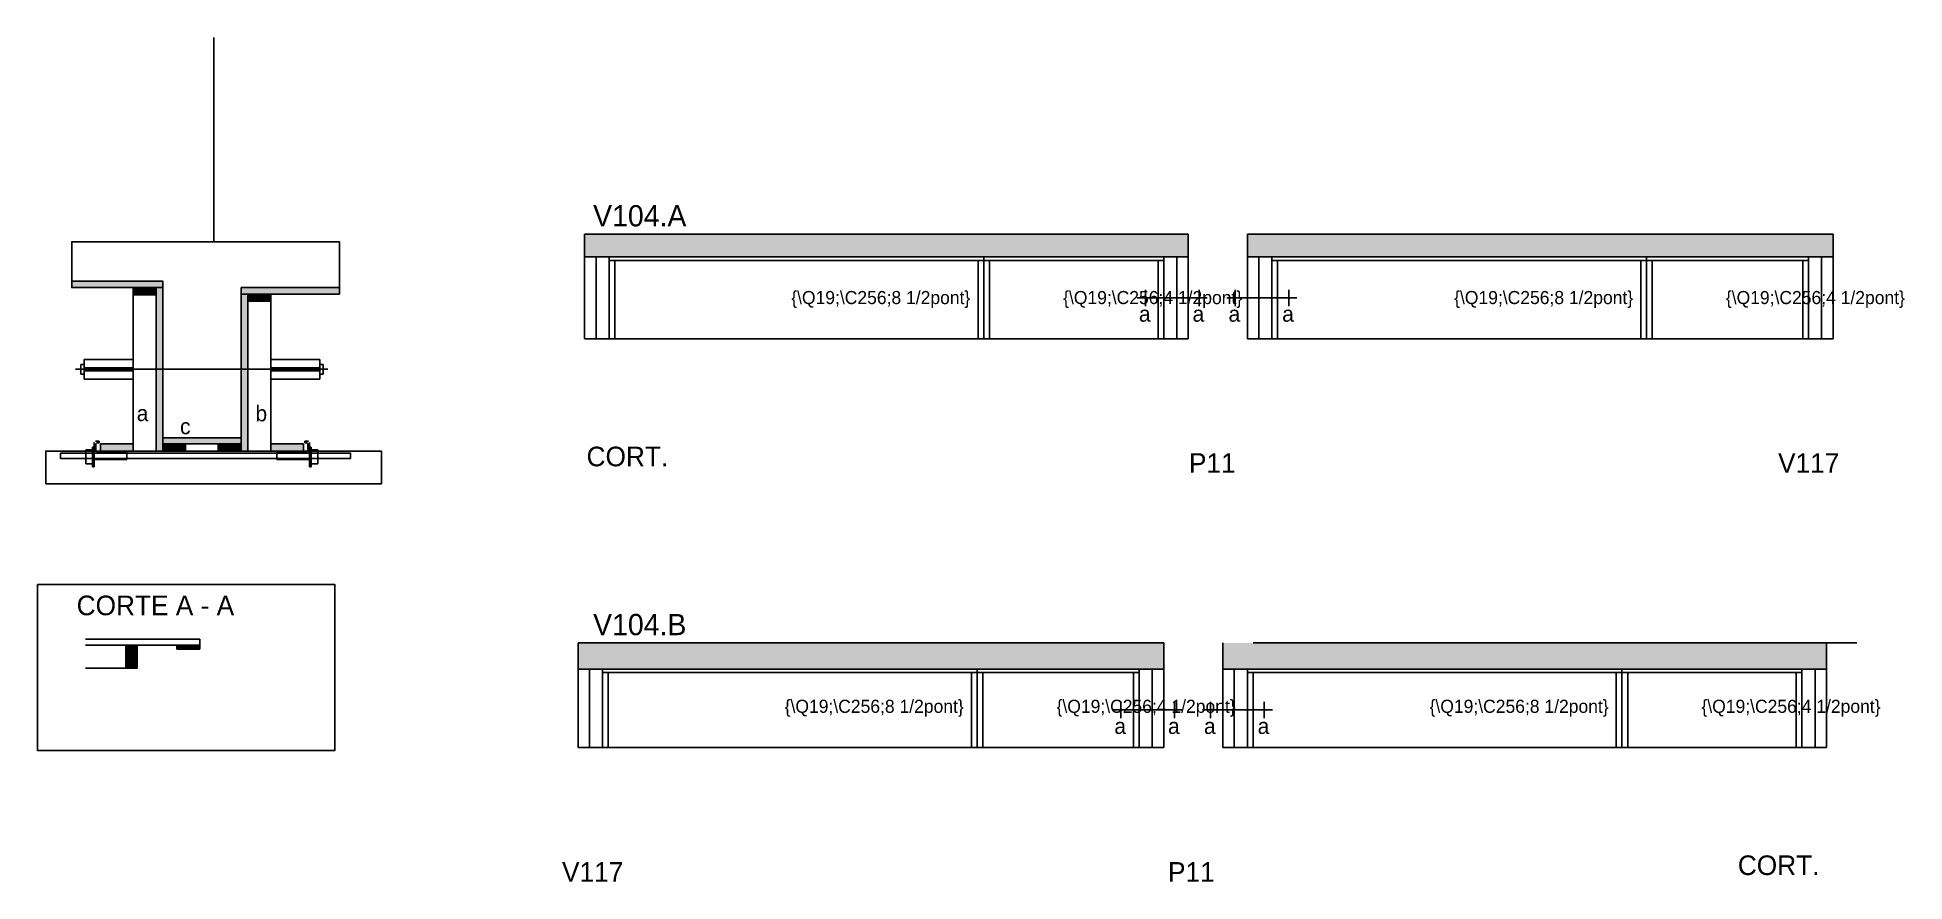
# Model space of a CAD drawing. Header units: metres. Extents: x 1746 to 2887, y 15256 to 15773.
import ezdxf

# ---------------------------------------------------------------- set-up
doc = ezdxf.new("R2010")
doc.units = ezdxf.units.M
for name, color, linetype in [('5', 7, 'Continuous'), ('barrote', 7, 'Continuous'), ('CONCRETO', 7, 'Continuous'), ('COTA', 7, 'Continuous'), ('Cotas', 7, 'Continuous'), ('detalhes', 7, 'Continuous'), ('Hachura', 7, 'Continuous'), ('Madeira', 7, 'Continuous'), ('NOMENCLATURA', 7, 'Continuous'), ('Painéis', 7, 'Continuous'), ('presilha', 7, 'Continuous'), ('SARR_2.2x7', 7, 'Continuous'), ('SARR_3.5x7', 7, 'Continuous'), ('SCO-___-LAJ', 7, 'Continuous'), ('TENSOR', 7, 'Continuous'), ('texto', 7, 'Continuous'), ('TEXTO PILAR', 7, 'Continuous'), ('Texto Seção', 7, 'Continuous')]:
    doc.layers.add(name, color=color, linetype=linetype)

msp = doc.modelspace()

# ---------------------------------------------------------------- hatches: boundary and pattern name
at = {"layer": 'COTA'}
h = msp.add_hatch(color=7, dxfattribs=at)
h.dxf.hatch_style = 1
h.paths.add_polyline_path([(2449.6, 15652.5), (2449.6, 15638.5), (2449.6, 15638.5), (2080.6, 15638.5), (2080.6, 15638.5), (2080.6, 15652.5), (2080.6, 15652.5), (2449.6, 15652.5)])
h = msp.add_hatch(color=7, dxfattribs=at)
h.dxf.hatch_style = 1
h.paths.add_polyline_path([(2843.7, 15652.5), (2843.7, 15638.5), (2843.7, 15638.5), (2485.7, 15638.5), (2485.7, 15638.5), (2485.7, 15652.5), (2485.7, 15652.5), (2843.7, 15652.5)])
h = msp.add_hatch(color=7, dxfattribs=at)
h.dxf.hatch_style = 1
h.paths.add_polyline_path([(2076.6, 15402.5), (2076.6, 15386.5), (2076.6, 15386.5), (2434.6, 15386.5), (2434.6, 15386.5), (2434.6, 15402.5), (2434.6, 15402.5), (2076.6, 15402.5)])
h = msp.add_hatch(color=7, dxfattribs=at)
h.dxf.hatch_style = 1
h.paths.add_polyline_path([(2470.7, 15402.5), (2470.7, 15386.5), (2470.7, 15386.5), (2839.7, 15386.5), (2839.7, 15386.5), (2839.7, 15402.5), (2839.7, 15402.5), (2470.7, 15402.5)])
at = {"layer": 'Hachura'}
h = msp.add_hatch(color=7, dxfattribs=at)
h.dxf.hatch_style = 1
h.paths.add_polyline_path([(1822.7, 15619.8), (1822.7, 15623.8), (1822.7, 15623.8), (1767.1, 15623.8), (1767.1, 15623.8), (1767.1, 15619.8), (1767.1, 15619.8), (1822.7, 15619.8)])
h = msp.add_hatch(color=7, dxfattribs=at)
h.dxf.hatch_style = 1
h.paths.add_polyline_path([(1818.7, 15615.4), (1818.7, 15619.8), (1818.7, 15619.8), (1804.7, 15619.8), (1804.7, 15619.8), (1804.7, 15615.4), (1804.7, 15615.4), (1818.7, 15615.4)])
h = msp.add_hatch(color=7, dxfattribs=at)
h.dxf.hatch_style = 1
h.paths.add_polyline_path([(1818.7, 15619.8), (1822.7, 15619.8), (1822.7, 15619.8), (1822.7, 15519.8), (1822.7, 15519.8), (1818.7, 15519.8), (1818.7, 15519.8), (1818.7, 15619.8)])
h = msp.add_hatch(color=7, dxfattribs=at)
h.dxf.hatch_style = 1
h.paths.add_polyline_path([(1874.7, 15619.8), (1870.7, 15619.8), (1870.7, 15619.8), (1870.7, 15519.8), (1870.7, 15519.8), (1874.7, 15519.8), (1874.7, 15519.8), (1874.7, 15619.8)])
h = msp.add_hatch(color=7, dxfattribs=at)
h.dxf.hatch_style = 1
h.paths.add_polyline_path([(1930.7, 15615.8), (1930.7, 15619.8), (1930.7, 15619.8), (1870.7, 15619.8), (1870.7, 15619.8), (1870.7, 15615.8), (1870.7, 15615.8), (1930.7, 15615.8)])
h = msp.add_hatch(color=7, dxfattribs=at)
h.dxf.hatch_style = 1
h.paths.add_polyline_path([(1874.7, 15611.4), (1874.7, 15615.8), (1874.7, 15615.8), (1888.7, 15615.8), (1888.7, 15615.8), (1888.7, 15611.4), (1888.7, 15611.4), (1874.7, 15611.4)])
h = msp.add_hatch(color=7, dxfattribs=at)
h.dxf.hatch_style = 1
h.paths.add_polyline_path([(1784.7, 15519.8), (1784.7, 15524.2), (1784.7, 15524.2), (1804.7, 15524.2), (1804.7, 15524.2), (1804.7, 15519.8), (1804.7, 15519.8), (1784.7, 15519.8)])
h = msp.add_hatch(color=7, dxfattribs=at)
h.dxf.hatch_style = 1
h.paths.add_polyline_path([(1870.7, 15524.2), (1870.7, 15527.8), (1870.7, 15527.8), (1822.7, 15527.8), (1822.7, 15527.8), (1822.7, 15524.2), (1822.7, 15524.2), (1870.7, 15524.2)])
h = msp.add_hatch(color=7, dxfattribs=at)
h.dxf.hatch_style = 1
h.paths.add_polyline_path([(1822.7, 15519.8), (1822.7, 15524.2), (1822.7, 15524.2), (1836.7, 15524.2), (1836.7, 15524.2), (1836.7, 15519.8), (1836.7, 15519.8), (1822.7, 15519.8)])
h = msp.add_hatch(color=7, dxfattribs=at)
h.dxf.hatch_style = 1
h.paths.add_polyline_path([(1870.7, 15519.8), (1870.7, 15524.2), (1870.7, 15524.2), (1856.7, 15524.2), (1856.7, 15524.2), (1856.7, 15519.8), (1856.7, 15519.8), (1870.7, 15519.8)])
h = msp.add_hatch(color=7, dxfattribs=at)
h.dxf.hatch_style = 1
h.paths.add_polyline_path([(1908.7, 15519.8), (1908.7, 15524.2), (1908.7, 15524.2), (1888.7, 15524.2), (1888.7, 15524.2), (1888.7, 15519.8), (1888.7, 15519.8), (1908.7, 15519.8)])
h = msp.add_hatch(color=7, dxfattribs=at)
h.dxf.hatch_style = 1
h.paths.add_polyline_path([(1807.1, 15401.1), (1800.1, 15401.1), (1800.1, 15387.1), (1807.1, 15387.1), (1807.1, 15401.1)])
h = msp.add_hatch(color=7, dxfattribs=at)
h.dxf.hatch_style = 1
h.paths.add_polyline_path([(1831.4, 15401.1), (1831.4, 15398.7), (1831.4, 15398.7), (1845.4, 15398.7), (1845.4, 15398.7), (1845.4, 15401.1), (1845.4, 15401.1), (1831.4, 15401.1)])

# ---------------------------------------------------------------- linework, layer by layer
at = {"color": 7, "lineweight": 25}
for p, q in [((1772.7, 15572.8), (1772.7, 15566.8)), ((1772.7, 15572.8), (1774.7, 15572.8)), ((1774.7, 15575.8), (1774.7, 15563.8)), ((1774.7, 15575.8), (1804.7, 15575.8)), ((1804.7, 15570.8), (1774.7, 15570.8)), ((1804.7, 15568.8), (1774.7, 15568.8)), ((1918.7, 15575.8), (1888.7, 15575.8)), ((1888.7, 15570.8), (1918.7, 15570.8)), ((1888.7, 15568.8), (1918.7, 15568.8)), ((1918.7, 15575.8), (1918.7, 15563.8)), ((1918.7, 15572.8), (1920.7, 15572.8)), ((1920.7, 15572.8), (1920.7, 15566.8)), ((1774.7, 15566.8), (1772.7, 15566.8)), ((1774.7, 15563.8), (1804.7, 15563.8)), ((1918.7, 15563.8), (1888.7, 15563.8)), ((1918.7, 15566.8), (1920.7, 15566.8))]:
    msp.add_line(p, q, dxfattribs=at)
at = {"layer": 'barrote', "color": 7, "lineweight": 25}
msp.add_lwpolyline([(1751.2, 15499.8), (1956.4, 15499.8), (1956.4, 15519.8), (1751.2, 15519.8)], close=True, dxfattribs=at)
at = {"layer": 'CONCRETO', "color": 7, "lineweight": 25}
msp.add_lwpolyline([(1767.1, 15623.8), (1767.1, 15647.8), (1930.7, 15647.8), (1930.7, 15619.8), (1870.7, 15619.8), (1870.7, 15527.8), (1822.7, 15527.8), (1822.7, 15623.8)], close=True, dxfattribs=at)
at = {"layer": 'COTA', "color": 7, "lineweight": 25}
for p, q in [((2080.6, 15652.5), (2449.6, 15652.5)), ((2080.6, 15638.5), (2080.6, 15652.5)), ((2449.6, 15638.5), (2449.6, 15652.5)), ((2485.7, 15652.5), (2843.7, 15652.5)), ((2485.7, 15638.5), (2485.7, 15652.5)), ((2843.7, 15638.5), (2843.7, 15652.5)), ((2434.6, 15402.5), (2076.6, 15402.5)), ((2076.6, 15386.5), (2076.6, 15402.5)), ((2434.6, 15386.5), (2434.6, 15402.5)), ((2470.7, 15386.5), (2470.7, 15402.5)), ((2858.2, 15402.5), (2489.2, 15402.5)), ((2839.7, 15386.5), (2839.7, 15402.5))]:
    msp.add_line(p, q, dxfattribs=at)
at = {"layer": 'Cotas', "color": 7, "lineweight": 25}
msp.add_lwpolyline([(1746.1, 15438.1), (1928, 15438.1), (1928, 15336.7), (1746.1, 15336.7)], close=True, dxfattribs=at)
at = {"layer": 'Defpoints', "color": 7, "lineweight": 25}
msp.add_line((1853.9, 15647.8), (1853.9, 15772.8), dxfattribs=at)
at = {"layer": 'Madeira', "color": 7, "lineweight": 25}
for points in [[(1818.7, 15615.4), (1818.7, 15619.8), (1804.7, 15619.8), (1804.7, 15615.4)], [(1818.7, 15619.8), (1804.7, 15619.8), (1804.7, 15519.8), (1818.7, 15519.8)], [(1874.7, 15611.4), (1874.7, 15615.8), (1888.7, 15615.8), (1888.7, 15611.4)], [(1874.7, 15615.8), (1888.7, 15615.8), (1888.7, 15519.8), (1874.7, 15519.8)], [(1784.7, 15519.8), (1784.7, 15524.2), (1804.7, 15524.2), (1804.7, 15519.8)], [(1822.7, 15519.8), (1822.7, 15524.2), (1836.7, 15524.2), (1836.7, 15519.8)], [(1870.7, 15519.8), (1870.7, 15524.2), (1856.7, 15524.2), (1856.7, 15519.8)], [(1908.7, 15519.8), (1908.7, 15524.2), (1888.7, 15524.2), (1888.7, 15519.8)], [(1807.1, 15387.1), (1807.1, 15401.1), (1800.1, 15401.1), (1800.1, 15387.1)], [(1831.4, 15401.1), (1845.4, 15401.1), (1845.4, 15398.7), (1831.4, 15398.7)]]:
    msp.add_lwpolyline(points, close=True, dxfattribs=at)
msp.add_lwpolyline([(1807.1, 15401.1), (1807.1, 15387.1), (1775.6, 15387.1)], dxfattribs=at)
at = {"layer": 'NOMENCLATURA', "color": 7, "lineweight": 25}
for p, q in [((2423.4, 15618.5), (2423.4, 15608.5)), ((2456.2, 15618.5), (2456.2, 15608.5)), ((2478.2, 15618.5), (2478.2, 15608.5)), ((2511, 15618.5), (2511, 15608.5)), ((2418.4, 15613.5), (2461.2, 15613.5)), ((2473.2, 15613.5), (2516, 15613.5)), ((2408.4, 15366.5), (2408.4, 15356.5)), ((2441.2, 15366.5), (2441.2, 15356.5)), ((2463.2, 15366.5), (2463.2, 15356.5)), ((2496, 15366.5), (2496, 15356.5)), ((2403.4, 15361.5), (2446.2, 15361.5)), ((2458.2, 15361.5), (2501, 15361.5))]:
    msp.add_line(p, q, dxfattribs=at)
at = {"layer": 'Painéis', "color": 7, "lineweight": 25}
for p, q in [((2080.6, 15638.5), (2449.6, 15638.5)), ((2080.6, 15588.5), (2080.6, 15638.5)), ((2324.6, 15588.5), (2324.6, 15638.5)), ((2449.6, 15588.5), (2449.6, 15638.5)), ((2485.7, 15638.5), (2843.7, 15638.5)), ((2485.7, 15588.5), (2485.7, 15638.5)), ((2729.7, 15588.5), (2729.7, 15638.5)), ((2843.7, 15588.5), (2843.7, 15638.5)), ((2080.6, 15588.5), (2449.6, 15588.5)), ((2485.7, 15588.5), (2843.7, 15588.5)), ((1845.4, 15404.7), (1775.6, 15404.7)), ((1845.4, 15401.1), (1775.6, 15401.1)), ((1845.4, 15404.7), (1845.4, 15398.7)), ((2434.6, 15386.5), (2076.6, 15386.5)), ((2076.6, 15338.5), (2076.6, 15386.5)), ((2320.6, 15338.5), (2320.6, 15386.5)), ((2434.6, 15338.5), (2434.6, 15386.5)), ((2839.7, 15386.5), (2470.7, 15386.5)), ((2470.7, 15338.5), (2470.7, 15386.5)), ((2714.7, 15338.5), (2714.7, 15386.5)), ((2839.7, 15338.5), (2839.7, 15386.5)), ((2434.6, 15338.5), (2076.6, 15338.5)), ((2839.7, 15338.5), (2470.7, 15338.5))]:
    msp.add_line(p, q, dxfattribs=at)
for points in [[(1822.7, 15619.8), (1822.7, 15623.8), (1767.1, 15623.8), (1767.1, 15619.8)], [(1818.7, 15619.8), (1822.7, 15619.8), (1822.7, 15519.8), (1818.7, 15519.8)], [(1930.7, 15615.8), (1930.7, 15619.8), (1870.7, 15619.8), (1870.7, 15615.8)], [(1874.7, 15615.8), (1870.7, 15615.8), (1870.7, 15519.8), (1874.7, 15519.8)], [(1870.7, 15524.2), (1870.7, 15527.8), (1822.7, 15527.8), (1822.7, 15524.2)]]:
    msp.add_lwpolyline(points, close=True, dxfattribs=at)
at = {"layer": 'presilha', "color": 7, "lineweight": 25}
for p, q in [((1780.8, 15519), (1780.8, 15525.1)), ((1783.8, 15525.9), (1781.6, 15525.9)), ((1781.8, 15519.6), (1781.8, 15524.5)), ((1783.8, 15524.9), (1782.2, 15524.9)), ((1783.8, 15525.9), (1783.8, 15524.9)), ((1909.5, 15525.9), (1909.5, 15524.9)), ((1909.5, 15525.9), (1911.8, 15525.9)), ((1909.5, 15524.9), (1911.2, 15524.9)), ((1911.5, 15519.6), (1911.5, 15524.5)), ((1912.5, 15519), (1912.5, 15525.1)), ((1775.8, 15520.5), (1779.8, 15520.5)), ((1775.8, 15520.5), (1775.8, 15511.9)), ((1779.8, 15511.9), (1775.8, 15511.9)), ((1779.8, 15522.2), (1780.8, 15522.2)), ((1779.8, 15510.2), (1779.8, 15522.2)), ((1779.8, 15520.5), (1779.8, 15511.9)), ((1780.8, 15522.2), (1780.8, 15510.2)), ((1800.8, 15514.6), (1780.8, 15514.6)), ((1800.8, 15519.2), (1782.2, 15519.2)), ((1800.8, 15519.2), (1800.8, 15514.6)), ((1892.5, 15519.2), (1892.5, 15514.6)), ((1892.5, 15519.2), (1911.2, 15519.2)), ((1892.5, 15514.6), (1912.5, 15514.6)), ((1913.5, 15522.2), (1912.5, 15522.2)), ((1912.5, 15522.2), (1912.5, 15510.2)), ((1913.5, 15510.2), (1913.5, 15522.2)), ((1917.5, 15520.5), (1913.5, 15520.5)), ((1913.5, 15520.5), (1913.5, 15511.9)), ((1913.5, 15511.9), (1917.5, 15511.9)), ((1917.5, 15520.5), (1917.5, 15511.9)), ((1780.8, 15510.2), (1779.8, 15510.2)), ((1912.5, 15510.2), (1913.5, 15510.2))]:
    msp.add_line(p, q, dxfattribs=at)
at = {"layer": 'SARR_2.2x7', "color": 7, "lineweight": 25}
for p, q in [((2087.6, 15588.5), (2087.6, 15638.5)), ((2442.6, 15588.5), (2442.6, 15638.5)), ((2492.7, 15588.5), (2492.7, 15638.5)), ((2836.7, 15588.5), (2836.7, 15638.5)), ((2095.6, 15636.3), (2324.6, 15636.3)), ((2324.6, 15636.3), (2434.6, 15636.3)), ((2500.7, 15636.3), (2729.7, 15636.3)), ((2729.7, 15636.3), (2828.7, 15636.3)), ((2083.6, 15338.5), (2083.6, 15386.5)), ((2427.6, 15338.5), (2427.6, 15386.5)), ((2477.7, 15338.5), (2477.7, 15386.5)), ((2832.7, 15338.5), (2832.7, 15386.5)), ((2320.6, 15384.3), (2091.6, 15384.3)), ((2419.6, 15384.3), (2320.6, 15384.3)), ((2714.7, 15384.3), (2485.7, 15384.3)), ((2824.7, 15384.3), (2714.7, 15384.3))]:
    msp.add_line(p, q, dxfattribs=at)
at = {"layer": 'SARR_3.5x7', "color": 7, "lineweight": 25}
for p, q in [((2095.6, 15638.5), (2095.6, 15588.5)), ((2434.6, 15638.5), (2434.6, 15588.5)), ((2500.7, 15638.5), (2500.7, 15588.5)), ((2828.7, 15638.5), (2828.7, 15588.5)), ((2099.1, 15636.3), (2099.1, 15588.5)), ((2321.1, 15636.3), (2321.1, 15588.5)), ((2324.6, 15636.3), (2324.6, 15588.5)), ((2328.1, 15636.3), (2328.1, 15588.5)), ((2431.1, 15636.3), (2431.1, 15588.5)), ((2504.2, 15636.3), (2504.2, 15588.5)), ((2726.2, 15636.3), (2726.2, 15588.5)), ((2729.7, 15636.3), (2729.7, 15588.5)), ((2733.2, 15636.3), (2733.2, 15588.5)), ((2825.2, 15636.3), (2825.2, 15588.5)), ((2095.6, 15588.5), (2099.1, 15588.5)), ((2321.1, 15588.5), (2324.6, 15588.5)), ((2324.6, 15588.5), (2328.1, 15588.5)), ((2726.2, 15588.5), (2729.7, 15588.5)), ((2729.7, 15588.5), (2733.2, 15588.5)), ((2825.2, 15588.5), (2828.7, 15588.5)), ((2091.6, 15386.5), (2091.6, 15338.5)), ((2419.6, 15386.5), (2419.6, 15338.5)), ((2485.7, 15386.5), (2485.7, 15338.5)), ((2824.7, 15386.5), (2824.7, 15338.5)), ((2095.1, 15384.3), (2095.1, 15338.5)), ((2317.1, 15384.3), (2317.1, 15338.5)), ((2320.6, 15384.3), (2320.6, 15338.5)), ((2324.1, 15384.3), (2324.1, 15338.5)), ((2416.1, 15384.3), (2416.1, 15338.5)), ((2489.2, 15384.3), (2489.2, 15338.5)), ((2711.2, 15384.3), (2711.2, 15338.5)), ((2714.7, 15384.3), (2714.7, 15338.5)), ((2718.2, 15384.3), (2718.2, 15338.5)), ((2821.2, 15384.3), (2821.2, 15338.5)), ((2095.1, 15338.5), (2091.6, 15338.5)), ((2320.6, 15338.5), (2317.1, 15338.5)), ((2324.1, 15338.5), (2320.6, 15338.5)), ((2419.6, 15338.5), (2416.1, 15338.5)), ((2489.2, 15338.5), (2485.7, 15338.5)), ((2714.7, 15338.5), (2711.2, 15338.5)), ((2718.2, 15338.5), (2714.7, 15338.5)), ((2824.7, 15338.5), (2821.2, 15338.5))]:
    msp.add_line(p, q, dxfattribs=at)
at = {"layer": 'SCO-___-LAJ', "color": 7, "lineweight": 25}
msp.add_lwpolyline([(1760.2, 15518.5), (1937.5, 15518.5), (1937.5, 15515.3), (1760.2, 15515.3)], close=True, dxfattribs=at)
at = {"layer": 'TENSOR', "color": 7, "lineweight": 25}
msp.add_line((1923.7, 15569.8), (1769.4, 15569.8), dxfattribs=at)

# ---------------------------------------------------------------- texts
at = {"layer": '5', "color": 7, "lineweight": 25}
for s, p in [('CORT.', (2081.8, 15510.5)), ('P11', (2450, 15506.5)), ('V117', (2810.1, 15506.5)), ('CORT.', (2785.5, 15260.5)), ('V117', (2066.8, 15256.4)), ('P11', (2437.2, 15256.4))]:
    msp.add_text(s, height=12, dxfattribs=at).set_placement(p)
at = {"layer": 'detalhes', "color": 7, "lineweight": 25}
for s, p in [('a', (2419.4, 15598.9)), ('a', (2452.2, 15598.9)), ('a', (2474.2, 15598.9)), ('a', (2507, 15598.9)), ('b', (1879.4, 15538)), ('a', (1806.8, 15538.1)), ('c', (1833.3, 15530.1)), ('a', (2404.4, 15346.8)), ('a', (2437.2, 15346.8)), ('a', (2459.2, 15346.8)), ('a', (2492, 15346.8))]:
    msp.add_text(s, height=9.6, dxfattribs=at).set_placement(p)
at = {"layer": 'texto', "color": 7, "lineweight": 25}
for s, p in [('{\\Q19;\\C256;8 1/2pont}', (2206.9, 15609.7)), ('{\\Q19;\\C256;4 1/2pont}', (2373.1, 15609.7)), ('{\\Q19;\\C256;8 1/2pont}', (2612.1, 15609.7)), ('{\\Q19;\\C256;4 1/2pont}', (2778.2, 15609.7)), ('{\\Q19;\\C256;8 1/2pont}', (2202.9, 15359.7)), ('{\\Q19;\\C256;4 1/2pont}', (2369.1, 15359.7)), ('{\\Q19;\\C256;8 1/2pont}', (2597.1, 15359.7)), ('{\\Q19;\\C256;4 1/2pont}', (2763.3, 15359.7))]:
    msp.add_text(s, height=8, dxfattribs=at).set_placement(p)
at = {"layer": 'TEXTO PILAR', "color": 7, "lineweight": 25}
msp.add_text('CORTE A - A', height=12, dxfattribs=at).set_placement((1770.1, 15419.4))
at = {"layer": 'Texto Seção', "color": 7, "lineweight": 25}
for s, p in [('V104.A', (2085.8, 15657.2)), ('V104.B', (2085.8, 15407.2))]:
    msp.add_text(s, height=13, dxfattribs=at).set_placement(p)

doc.saveas('drawing.dxf')
